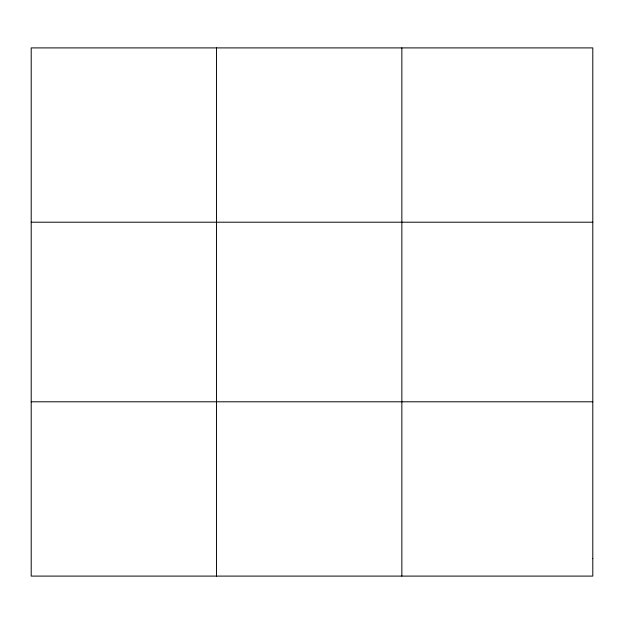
<?xml version="1.0" encoding="UTF-8"?>
<svg xmlns="http://www.w3.org/2000/svg" width="624" height="624" viewBox="0 0 624 624"><rect width="100%" height="100%" fill="white"/><g stroke="black" fill="none" stroke-linecap="round" stroke-linejoin="round"><path stroke-width="0.94" d="M216.528 47.9L216.528 576.1M401.856 47.9L401.856 576.1M31.2 222.206L592.8 222.206M31.2 401.794L592.8 401.794M592.8 558.667L592.8 576.1L31.2 576.1L31.2 47.9L592.8 47.9L592.8 558.667"/></g></svg>
